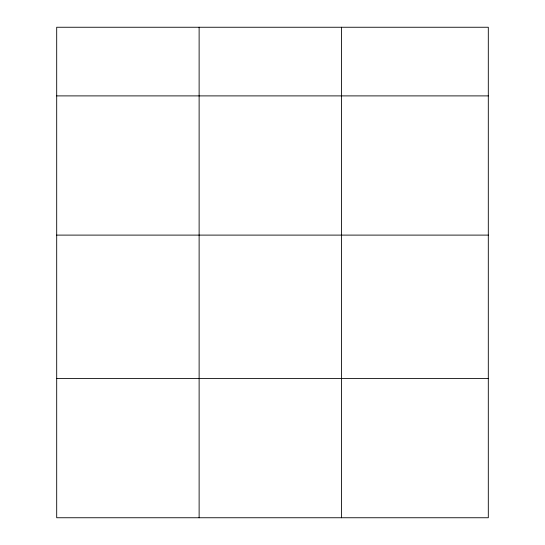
<?xml version="1.0" encoding="UTF-8"?>
<svg xmlns="http://www.w3.org/2000/svg" width="545" height="545" viewBox="0 0 545 545"><rect width="100%" height="100%" fill="white"/><g stroke="black" fill="none" stroke-linecap="round" stroke-linejoin="round"><path stroke-width="0.82" d="M488.306 235.106L488.306 27.25L56.694 27.25L56.694 517.75L488.306 517.75L488.306 235.106L56.694 235.106M56.694 95.893L488.306 95.893M56.694 378.537L488.306 378.537M341.558 27.25L341.558 517.75M199.123 27.25L199.123 517.75"/></g></svg>
